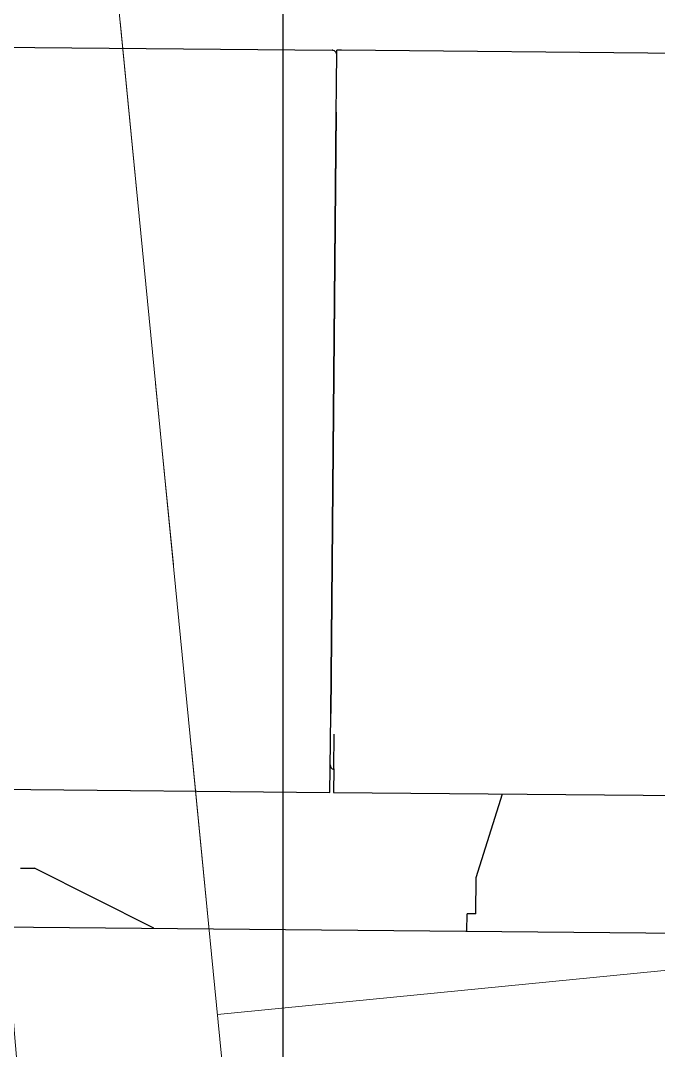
# Model space of a CAD drawing. Header units: millimetres. Extents: x -2078669 to -1085629, y -5987148 to 310365.
# Drawn here: x -1708913 to -1708037, y -2252001 to -2250586 of the extents above; entities that cross this region are included whole.
import ezdxf

# ---------------------------------------------------------------- set-up
doc = ezdxf.new("R2010")
doc.units = ezdxf.units.MM
doc.header["$LTSCALE"] = 500
doc.linetypes.add('561019', pattern=[1, 0.5, -0.5])
doc.layers.get('Defpoints').update_dxf_attribs({"color": 153})
for name, color, linetype, lineweight in [('D-BGD', 7, 'Continuous', 13), ('D-BYP-STR8', 5, 'Continuous', 25), ('D-BYP-STRB', 5, 'Continuous', 25), ('D-BYP-STRC', 1, 'Continuous', 13)]:
    doc.layers.add(name, color=color, linetype=linetype, lineweight=lineweight)
doc.styles.add('MS ゴシック', font='MS Gothic.ttf')
doc.dimstyles.new('DIM-500-F', dxfattribs={"dimscale": 500, "dimtxt": 3.5, "dimasz": 2.5, "dimexe": 0, "dimexo": 2, "dimgap": 0.8, "dimtad": 1, "dimdec": 0, "dimzin": 0, "dimdsep": 46, "dimtxsty": 'MS ゴシック', "dimblk": 'OPEN', "dimcen": 0.1, "dimclrd": 256, "dimclre": 256, "dimclrt": 256, "dimaunit": 1, "dimadec": 4, "dimazin": 0, "dimtfac": 1, "dimtdec": 0, "dimtmove": 2, "dimatfit": 3, "dimldrblk": 'OPEN', "dimfxl": 1, "dimtolj": 1, "dimtzin": 0, "dimlwd": -1, "dimlwe": -1, "dimarcsym": 2})

# ---------------------------------------------------------------- blocks, each defined once
blk = doc.blocks.new('河川平面')
at = {"layer": 'D-BGD', "linetype": 'Continuous'}
blk.add_line((1605082.4, -2793181.3), (1602323.5, -2793451.9), dxfattribs=at)
at = {"layer": 'D-BGD', "linetype": '561019', "flags": 128}
blk.add_lwpolyline([(1604117.6, -2801667.3), (1603658.4, -2801699.7), (1603151.7, -2800721.1), (1602566.2, -2795926.5), (1601762.5, -2787733), (1601694.7, -2787042.3), (1600827.9, -2776857.6), (1599943, -2767240.3), (1599726.8, -2764893.3), (1598788.4, -2754963.8), (1597869.7, -2742698.4), (1597776.1, -2741725.3), (1597383.6, -2737656.5), (1596955.8, -2733671.1), (1596881.2, -2732974.2), (1595027.7, -2724476.1), (1594604.9, -2722538.7), (1594888.3, -2713738.2), (1595886.8, -2682804.9), (1595508.5, -2681697.1), (1584093.8, -2681621.5), (1568919.1, -2679328.1), (1567447, -2679105.9), (1555443.7, -2676376), (1555450.8, -2676293.5), (1555495.9, -2675787.7)], dxfattribs=at)
at = {"layer": 'D-BGD', "linetype": 'Continuous', "flags": 128}
blk.add_lwpolyline([(1597383.6, -2737656.5), (1597776.1, -2741725.3), (1597869.7, -2742698.4), (1598788.4, -2754963.8), (1599726.8, -2764893.3), (1599943, -2767240.3), (1600827.9, -2776857.6), (1601694.7, -2787042.3), (1601762.5, -2787733), (1602566.2, -2795926.5), (1603151.7, -2800721.1)], dxfattribs=at)
at = {"layer": 'D-BGD', "linetype": 'Continuous', "extrusion": (0.879845, 0.091136, 0.466441), "elevation": 1326280.5}
blk.add_lwpolyline([(-2950345.8, -283885.4), (-2934237.5, -284529.8), (-2917933.7, -285106.3)], dxfattribs=at)
blk = doc.blocks.new('_Open')
at = {"color": 0, "linetype": 'ByBlock', "lineweight": -2}
for p, q in [((-1, 0.1667), (0, 0)), ((-1, -0.1667), (0, 0)), ((0, 0), (-1, 0))]:
    blk.add_line(p, q, dxfattribs=at)

msp = doc.modelspace()

# ---------------------------------------------------------------- linework, layer by layer
at = {"layer": 'D-BYP-STR8'}
msp.add_circle((-1706874.7, -2250449), 16000, dxfattribs=at)
at = {"layer": 'D-BYP-STRB', "linetype": 'Continuous'}
for p, q in [((-1710265.3, -2250610.1), (-1708484.8, -2250626.6)), ((-1708478.9, -2250676.6), (-1708478.4, -2250626.6)), ((-1708472, -2250626.7), (-1708478.4, -2250626.6)), ((-1706674.9, -2250643.3), (-1708472, -2250626.7)), ((-1708479.2, -2250711.1), (-1708478.9, -2250676.6)), ((-1708486.8, -2251538.4), (-1708479.2, -2250711.1)), ((-1708479.2, -2250711.6), (-1708486.8, -2251538.4)), ((-1708487.5, -2251613.4), (-1708486.8, -2251539)), ((-1708486.8, -2251539), (-1708486.8, -2251538.4)), ((-1708482.5, -2251614.4), (-1708482.1, -2251566.7)), ((-1708487.8, -2251646.6), (-1708487.5, -2251613.4)), ((-1708482.5, -2251614.4), (-1708482.8, -2251646.7)), ((-1709322.8, -2251638.9), (-1708487.8, -2251646.6)), ((-1708482.8, -2251646.7), (-1707597.9, -2251654.8)), ((-1708286.9, -2251763.5), (-1708251, -2251648.8)), ((-1708912.8, -2251750.7), (-1708893.8, -2251750.9)), ((-1708729.8, -2251833.4), (-1708893.8, -2251750.9)), ((-1708287.4, -2251813.5), (-1708286.9, -2251763.5)), ((-1710072.2, -2251821), (-1706266.2, -2251856.1)), ((-1708299.6, -2251837.4), (-1708299.4, -2251813.4)), ((-1708287.4, -2251813.5), (-1708299.4, -2251813.4))]:
    msp.add_line(p, q, dxfattribs=at)
for centre, start, end in [((-1708484.9, -2250633), 75.8115, 89.4704), ((-1708484.9, -2250633), 359.4704, 75.8115), ((-1708481.1, -2251608.8), 179.4704, 256.018)]:
    msp.add_arc(centre, 6.4, start, end, dxfattribs=at)
at = {"layer": 'Defpoints', "flags": 128}
msp.add_lwpolyline([(-1710539, -2210554.6), (-1708722.1, -2223318.3, -0.035364), (-1708552.5, -2225714), (-1708552.5, -2279391.9)], format="xyb", dxfattribs=at)

# ---------------------------------------------------------------- block references
at = {"layer": 'D-BGD'}
msp.add_blockref('河川平面', (-3310965.8, 541500.2), dxfattribs=at)

# ---------------------------------------------------------------- leaders
at = {"layer": 'D-BYP-STRC'}
msp.add_leader([(-1703629.5, -2242852.7), (-1725054.3, -2264790.5)], dimstyle='DIM-500-F', dxfattribs=at)

doc.saveas('drawing.dxf')
